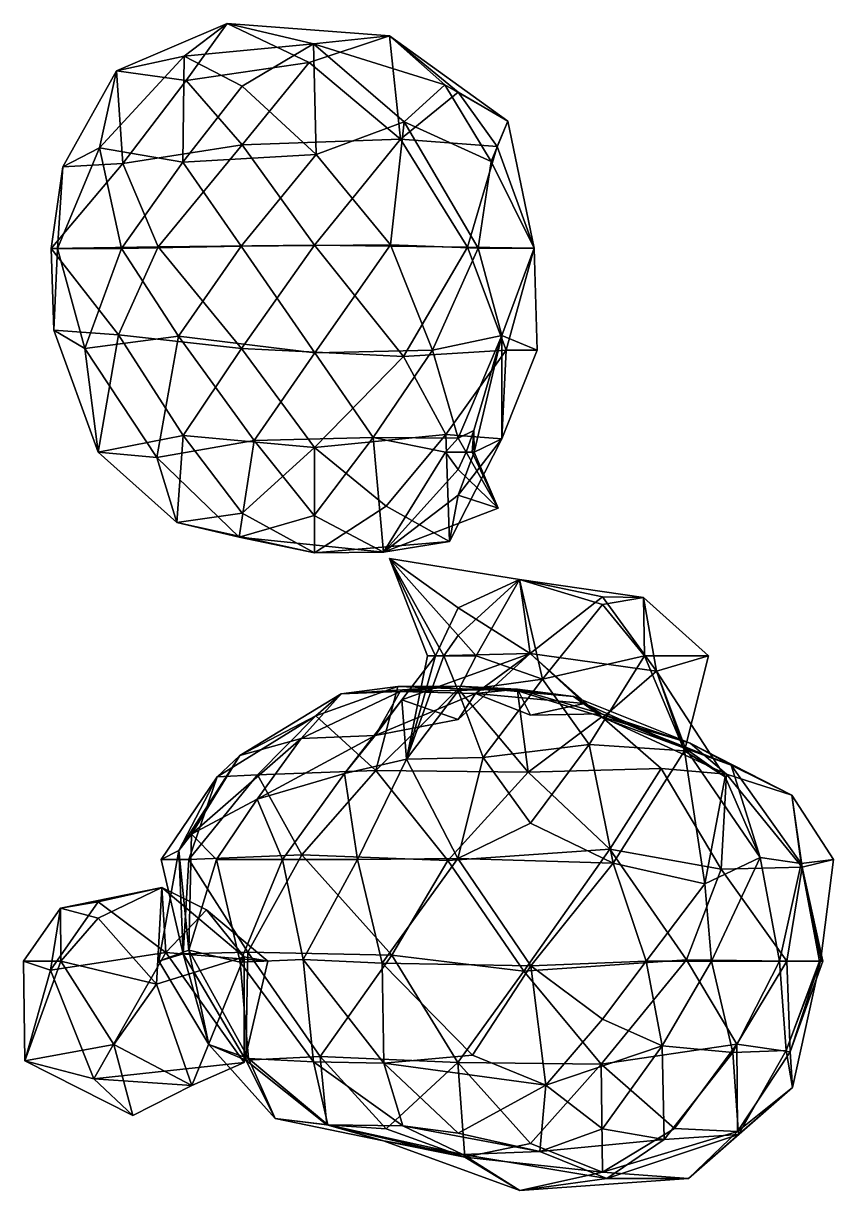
# Model space of a CAD drawing. Extents: x 290095 to 295679, y 4553756 to 4561441.
# Drawn here: x 294619.5 to 294761.2, y 4559686.4 to 4559890.6 of the extents above; entities that cross this region are included whole.
import ezdxf

# ---------------------------------------------------------------- set-up
doc = ezdxf.new("R2010")
doc.units = 0
doc.layers.add('Au_ppm_Pref_-_0_5', color=7, linetype='CONTINUOUS')

msp = doc.modelspace()

# ---------------------------------------------------------------- linework, layer by layer
at = {"layer": 'Au_ppm_Pref_-_0_5'}
for points in [[(294647.92, 4559880.67, 1751.33), (294635.76, 4559882.35, 1746.16), (294655.09, 4559890.65, 1746.57)], [(294655.09, 4559890.65, 1746.57), (294635.76, 4559882.35, 1746.16), (294647.61, 4559884.92, 1741.35)], [(294647.61, 4559884.92, 1741.35), (294670.19, 4559887.09, 1740.15), (294655.09, 4559890.65, 1746.57)], [(294669.43, 4559883.79, 1751.42), (294647.92, 4559880.67, 1751.33), (294655.09, 4559890.65, 1746.57)], [(294670.19, 4559887.09, 1740.15), (294683.5, 4559888.44, 1746.46), (294655.09, 4559890.65, 1746.57)], [(294669.43, 4559883.79, 1751.42), (294655.09, 4559890.65, 1746.57), (294683.5, 4559888.44, 1746.46)], [(294685.4, 4559870.37, 1753.14), (294669.43, 4559883.79, 1751.42), (294683.5, 4559888.44, 1746.46)], [(294693.2, 4559879.92, 1741.45), (294683.5, 4559888.44, 1746.46), (294670.19, 4559887.09, 1740.15)], [(294685.4, 4559870.37, 1753.14), (294683.5, 4559888.44, 1746.46), (294695.53, 4559878.62, 1749.34)], [(294704.2, 4559873.53, 1746.16), (294695.53, 4559878.62, 1749.34), (294683.5, 4559888.44, 1746.46)], [(294693.2, 4559879.92, 1741.45), (294704.2, 4559873.53, 1746.16), (294683.5, 4559888.44, 1746.46)], [(294647.61, 4559884.92, 1741.35), (294657.74, 4559879.66, 1736.7), (294670.19, 4559887.09, 1740.15)], [(294670.65, 4559867.72, 1736.17), (294670.19, 4559887.09, 1740.15), (294657.74, 4559879.66, 1736.7)], [(294670.65, 4559867.72, 1736.17), (294686.04, 4559873.44, 1737.31), (294670.19, 4559887.09, 1740.15)], [(294686.04, 4559873.44, 1737.31), (294693.2, 4559879.92, 1741.45), (294670.19, 4559887.09, 1740.15)], [(294647.35, 4559866.37, 1736.23), (294647.61, 4559884.92, 1741.35), (294632.79, 4559868.89, 1740.29)], [(294632.79, 4559868.89, 1740.29), (294647.61, 4559884.92, 1741.35), (294635.76, 4559882.35, 1746.16)], [(294647.35, 4559866.37, 1736.23), (294657.74, 4559879.66, 1736.7), (294647.61, 4559884.92, 1741.35)], [(294647.92, 4559880.67, 1751.33), (294669.43, 4559883.79, 1751.42), (294657.74, 4559869.38, 1754.15)], [(294669.43, 4559883.79, 1751.42), (294685.4, 4559870.37, 1753.14), (294657.74, 4559869.38, 1754.15)], [(294632.79, 4559868.89, 1740.29), (294635.76, 4559882.35, 1746.16), (294626.35, 4559865.57, 1746.16)], [(294626.35, 4559865.57, 1746.16), (294635.76, 4559882.35, 1746.16), (294636.88, 4559866.13, 1751.34)], [(294636.88, 4559866.13, 1751.34), (294635.76, 4559882.35, 1746.16), (294647.92, 4559880.67, 1751.33)], [(294657.74, 4559869.38, 1754.15), (294636.88, 4559866.13, 1751.34), (294647.92, 4559880.67, 1751.33)], [(294670.65, 4559867.72, 1736.17), (294657.74, 4559879.66, 1736.7), (294647.35, 4559866.37, 1736.23)], [(294701.3, 4559866.5, 1741.06), (294693.2, 4559879.92, 1741.45), (294686.04, 4559873.44, 1737.31)], [(294701.3, 4559866.5, 1741.06), (294704.2, 4559873.53, 1746.16), (294693.2, 4559879.92, 1741.45)], [(294702.32, 4559869.09, 1749.36), (294685.4, 4559870.37, 1753.14), (294695.53, 4559878.62, 1749.34)], [(294704.2, 4559873.53, 1746.16), (294702.32, 4559869.09, 1749.36), (294695.53, 4559878.62, 1749.34)], [(294683.67, 4559851.91, 1736.42), (294686.04, 4559873.44, 1737.31), (294670.65, 4559867.72, 1736.17)], [(294683.67, 4559851.91, 1736.42), (294699.01, 4559851.29, 1738.39), (294686.04, 4559873.44, 1737.31)], [(294686.04, 4559873.44, 1737.31), (294699.01, 4559851.29, 1738.39), (294701.3, 4559866.5, 1741.06)], [(294701.3, 4559866.5, 1741.06), (294708.79, 4559851.33, 1746.13), (294704.2, 4559873.53, 1746.16)], [(294704.2, 4559873.53, 1746.16), (294708.79, 4559851.33, 1746.13), (294702.32, 4559869.09, 1749.36)], [(294657.74, 4559869.38, 1754.15), (294643.02, 4559851.55, 1753.68), (294636.88, 4559866.13, 1751.34)], [(294670.39, 4559851.84, 1754.42), (294643.02, 4559851.55, 1753.68), (294657.74, 4559869.38, 1754.15)], [(294670.39, 4559851.84, 1754.42), (294657.74, 4559869.38, 1754.15), (294685.4, 4559870.37, 1753.14)], [(294670.39, 4559851.84, 1754.42), (294685.4, 4559870.37, 1753.14), (294697.16, 4559851.46, 1752.63)], [(294697.16, 4559851.46, 1752.63), (294685.4, 4559870.37, 1753.14), (294702.32, 4559869.09, 1749.36)], [(294632.79, 4559868.89, 1740.29), (294625.42, 4559851.27, 1741.27), (294636.62, 4559851.27, 1736.21)], [(294625.42, 4559851.27, 1741.27), (294632.79, 4559868.89, 1740.29), (294626.35, 4559865.57, 1746.16)], [(294632.79, 4559868.89, 1740.29), (294636.62, 4559851.27, 1736.21), (294647.35, 4559866.37, 1736.23)], [(294670.65, 4559867.72, 1736.17), (294647.35, 4559866.37, 1736.23), (294657.59, 4559851.65, 1735.73)], [(294670.65, 4559867.72, 1736.17), (294657.59, 4559851.65, 1735.73), (294683.67, 4559851.91, 1736.42)], [(294697.16, 4559851.46, 1752.63), (294702.32, 4559869.09, 1749.36), (294708.79, 4559851.33, 1746.13)], [(294636.88, 4559866.13, 1751.34), (294643.02, 4559851.55, 1753.68), (294624.31, 4559851.27, 1747.64)], [(294626.35, 4559865.57, 1746.16), (294636.88, 4559866.13, 1751.34), (294624.31, 4559851.27, 1747.64)], [(294625.42, 4559851.27, 1741.27), (294626.35, 4559865.57, 1746.16), (294624.31, 4559851.27, 1747.64)], [(294657.59, 4559851.65, 1735.73), (294647.35, 4559866.37, 1736.23), (294636.62, 4559851.27, 1736.21)], [(294701.3, 4559866.5, 1741.06), (294699.01, 4559851.29, 1738.39), (294708.79, 4559851.33, 1746.13)], [(294636.09, 4559836.15, 1751.54), (294624.31, 4559851.27, 1747.64), (294643.02, 4559851.55, 1753.68)], [(294636.09, 4559836.15, 1751.54), (294624.83, 4559836.94, 1746.16), (294624.31, 4559851.27, 1747.64)], [(294625.42, 4559851.27, 1741.27), (294624.31, 4559851.27, 1747.64), (294624.83, 4559836.94, 1746.16)], [(294624.83, 4559836.94, 1746.16), (294630.21, 4559833.76, 1739.5), (294625.42, 4559851.27, 1741.27)], [(294636.62, 4559851.27, 1736.21), (294625.42, 4559851.27, 1741.27), (294630.21, 4559833.76, 1739.5)], [(294646.58, 4559835.9, 1735.78), (294636.62, 4559851.27, 1736.21), (294630.21, 4559833.76, 1739.5)], [(294636.09, 4559836.15, 1751.54), (294643.02, 4559851.55, 1753.68), (294657.62, 4559833.76, 1753.81)], [(294657.59, 4559851.65, 1735.73), (294636.62, 4559851.27, 1736.21), (294646.58, 4559835.9, 1735.78)], [(294670.39, 4559851.84, 1754.42), (294657.62, 4559833.76, 1753.81), (294643.02, 4559851.55, 1753.68)], [(294670.42, 4559832.99, 1735.82), (294657.59, 4559851.65, 1735.73), (294646.58, 4559835.9, 1735.78)], [(294670.42, 4559832.99, 1735.82), (294683.67, 4559851.91, 1736.42), (294657.59, 4559851.65, 1735.73)], [(294670.39, 4559851.84, 1754.42), (294685.92, 4559832.37, 1753.18), (294657.62, 4559833.76, 1753.81)], [(294670.39, 4559851.84, 1754.42), (294697.16, 4559851.46, 1752.63), (294685.92, 4559832.37, 1753.18)], [(294670.42, 4559832.99, 1735.82), (294691.04, 4559833.46, 1736.4), (294683.67, 4559851.91, 1736.42)], [(294683.67, 4559851.91, 1736.42), (294691.04, 4559833.46, 1736.4), (294699.01, 4559851.29, 1738.39)], [(294703.92, 4559833.46, 1750.12), (294685.92, 4559832.37, 1753.18), (294697.16, 4559851.46, 1752.63)], [(294699.01, 4559851.29, 1738.39), (294691.04, 4559833.46, 1736.4), (294703.14, 4559836.02, 1740.76)], [(294703.92, 4559833.46, 1750.12), (294697.16, 4559851.46, 1752.63), (294708.79, 4559851.33, 1746.13)], [(294703.14, 4559836.02, 1740.76), (294708.79, 4559851.33, 1746.13), (294699.01, 4559851.29, 1738.39)], [(294703.14, 4559836.02, 1740.76), (294709.33, 4559833.46, 1746.16), (294708.79, 4559851.33, 1746.13)], [(294709.33, 4559833.46, 1746.16), (294703.92, 4559833.46, 1750.12), (294708.79, 4559851.33, 1746.13)], [(294636.09, 4559836.15, 1751.54), (294632.53, 4559815.63, 1746.17), (294624.83, 4559836.94, 1746.16)], [(294630.21, 4559833.76, 1739.5), (294624.83, 4559836.94, 1746.16), (294632.53, 4559815.63, 1746.17)], [(294646.58, 4559835.9, 1735.78), (294630.21, 4559833.76, 1739.5), (294642.79, 4559814.66, 1738.47)], [(294636.09, 4559836.15, 1751.54), (294647.39, 4559818.56, 1751.5), (294632.53, 4559815.63, 1746.17)], [(294636.09, 4559836.15, 1751.54), (294657.62, 4559833.76, 1753.81), (294647.39, 4559818.56, 1751.5)], [(294659.83, 4559817.69, 1735.95), (294646.58, 4559835.9, 1735.78), (294642.79, 4559814.66, 1738.47)], [(294670.42, 4559832.99, 1735.82), (294646.58, 4559835.9, 1735.78), (294659.83, 4559817.69, 1735.95)], [(294703.14, 4559836.02, 1740.76), (294691.04, 4559833.46, 1736.4), (294695.53, 4559818.06, 1739.41)], [(294703.14, 4559836.02, 1740.76), (294695.53, 4559818.06, 1739.41), (294698.22, 4559819.44, 1740.22)], [(294698.32, 4559815.64, 1741.54), (294703.14, 4559836.02, 1740.76), (294698.22, 4559819.44, 1740.22)], [(294698.32, 4559815.64, 1741.54), (294703.15, 4559817.97, 1746.16), (294703.14, 4559836.02, 1740.76)], [(294703.14, 4559836.02, 1740.76), (294703.15, 4559817.97, 1746.16), (294709.33, 4559833.46, 1746.16)], [(294642.79, 4559814.66, 1738.47), (294630.21, 4559833.76, 1739.5), (294632.53, 4559815.63, 1746.17)], [(294670.38, 4559816.42, 1751.98), (294647.39, 4559818.56, 1751.5), (294657.62, 4559833.76, 1753.81)], [(294657.62, 4559833.76, 1753.81), (294685.92, 4559832.37, 1753.18), (294670.38, 4559816.42, 1751.98)], [(294670.42, 4559832.99, 1735.82), (294659.83, 4559817.69, 1735.95), (294680.64, 4559818.18, 1736.21)], [(294670.42, 4559832.99, 1735.82), (294680.64, 4559818.18, 1736.21), (294691.04, 4559833.46, 1736.4)], [(294680.64, 4559818.18, 1736.21), (294695.53, 4559818.06, 1739.41), (294691.04, 4559833.46, 1736.4)], [(294703.92, 4559833.46, 1750.12), (294693.34, 4559818.72, 1750.04), (294685.92, 4559832.37, 1753.18)], [(294703.15, 4559817.97, 1746.16), (294693.34, 4559818.72, 1750.04), (294703.92, 4559833.46, 1750.12)], [(294709.33, 4559833.46, 1746.16), (294703.15, 4559817.97, 1746.16), (294703.92, 4559833.46, 1750.12)], [(294685.92, 4559832.37, 1753.18), (294693.34, 4559818.72, 1750.04), (294670.38, 4559816.42, 1751.98)], [(294647.39, 4559818.56, 1751.5), (294646.29, 4559803.32, 1744.87), (294632.53, 4559815.63, 1746.17)], [(294646.29, 4559803.32, 1744.87), (294647.39, 4559818.56, 1751.5), (294657.74, 4559804.94, 1749.73)], [(294657.74, 4559804.94, 1749.73), (294647.39, 4559818.56, 1751.5), (294670.38, 4559816.42, 1751.98)], [(294682.93, 4559806.19, 1749.31), (294670.38, 4559816.42, 1751.98), (294693.34, 4559818.72, 1750.04)], [(294693.99, 4559800.01, 1746.16), (294682.93, 4559806.19, 1749.31), (294693.34, 4559818.72, 1750.04)], [(294703.15, 4559817.97, 1746.16), (294693.99, 4559800.01, 1746.16), (294693.34, 4559818.72, 1750.04)], [(294698.22, 4559819.44, 1740.22), (294695.53, 4559818.06, 1739.41), (294696.89, 4559815.64, 1739.58)], [(294697.93, 4559815.64, 1740.22), (294698.22, 4559819.44, 1740.22), (294696.89, 4559815.64, 1739.58)], [(294698.22, 4559819.44, 1740.22), (294697.93, 4559815.64, 1740.22), (294698.32, 4559815.64, 1741.54)], [(294657.24, 4559800.77, 1740.41), (294659.83, 4559817.69, 1735.95), (294642.79, 4559814.66, 1738.47)], [(294657.24, 4559800.77, 1740.41), (294670.34, 4559804.55, 1736.53), (294659.83, 4559817.69, 1735.95)], [(294670.38, 4559816.42, 1751.98), (294670.38, 4559798.03, 1746.27), (294657.74, 4559804.94, 1749.73)], [(294680.64, 4559818.18, 1736.21), (294659.83, 4559817.69, 1735.95), (294670.34, 4559804.55, 1736.53)], [(294682.46, 4559798.11, 1740.52), (294680.64, 4559818.18, 1736.21), (294670.34, 4559804.55, 1736.53)], [(294682.93, 4559806.19, 1749.31), (294670.38, 4559798.03, 1746.27), (294670.38, 4559816.42, 1751.98)], [(294693.28, 4559815.64, 1739.16), (294680.64, 4559818.18, 1736.21), (294682.46, 4559798.11, 1740.52)], [(294680.64, 4559818.18, 1736.21), (294693.28, 4559815.64, 1739.16), (294695.53, 4559818.06, 1739.41)], [(294693.28, 4559815.64, 1739.16), (294696.89, 4559815.64, 1739.58), (294695.53, 4559818.06, 1739.41)], [(294695.53, 4559808.12, 1742.73), (294693.99, 4559800.01, 1746.16), (294703.15, 4559817.97, 1746.16)], [(294695.53, 4559808.12, 1742.73), (294703.15, 4559817.97, 1746.16), (294698.32, 4559815.64, 1741.54)], [(294646.29, 4559803.32, 1744.87), (294642.79, 4559814.66, 1738.47), (294632.53, 4559815.63, 1746.17)], [(294657.24, 4559800.77, 1740.41), (294642.79, 4559814.66, 1738.47), (294646.29, 4559803.32, 1744.87)], [(294693.28, 4559815.64, 1739.16), (294682.46, 4559798.11, 1740.52), (294695.53, 4559812.59, 1739.21)], [(294693.28, 4559815.64, 1739.16), (294695.53, 4559812.59, 1739.21), (294696.89, 4559815.64, 1739.58)], [(294702.49, 4559805.8, 1740.22), (294695.53, 4559808.12, 1742.73), (294698.32, 4559815.64, 1741.54)], [(294702.49, 4559805.8, 1740.22), (294696.89, 4559815.64, 1739.58), (294695.53, 4559812.59, 1739.21)], [(294702.49, 4559805.8, 1740.22), (294697.93, 4559815.64, 1740.22), (294696.89, 4559815.64, 1739.58)], [(294697.93, 4559815.64, 1740.22), (294702.49, 4559805.8, 1740.22), (294698.32, 4559815.64, 1741.54)], [(294682.46, 4559798.11, 1740.52), (294702.49, 4559805.8, 1740.22), (294695.53, 4559812.59, 1739.21)], [(294682.46, 4559798.11, 1740.52), (294695.53, 4559808.12, 1742.73), (294702.49, 4559805.8, 1740.22)], [(294682.46, 4559798.11, 1740.52), (294693.99, 4559800.01, 1746.16), (294695.53, 4559808.12, 1742.73)], [(294693.99, 4559800.01, 1746.16), (294670.38, 4559798.03, 1746.27), (294682.93, 4559806.19, 1749.31)], [(294657.74, 4559804.94, 1749.73), (294670.38, 4559798.03, 1746.27), (294646.29, 4559803.32, 1744.87)], [(294657.24, 4559800.77, 1740.41), (294682.46, 4559798.11, 1740.52), (294670.34, 4559804.55, 1736.53)], [(294657.24, 4559800.77, 1740.41), (294646.29, 4559803.32, 1744.87), (294670.38, 4559798.03, 1746.27)], [(294682.46, 4559798.11, 1740.52), (294657.24, 4559800.77, 1740.41), (294670.38, 4559798.03, 1746.27)], [(294682.46, 4559798.11, 1740.52), (294670.38, 4559798.03, 1746.27), (294693.99, 4559800.01, 1746.16)], [(294691.54, 4559780, 1742.11), (294683.49, 4559797.03, 1740.22), (294695.53, 4559788.37, 1743.01)], [(294691.54, 4559780, 1742.11), (294690.14, 4559780, 1740.22), (294683.49, 4559797.03, 1740.22)], [(294683.49, 4559797.03, 1740.22), (294706.24, 4559793.36, 1740.22), (294695.53, 4559788.37, 1743.01)], [(294683.49, 4559797.03, 1740.22), (294690.14, 4559780, 1740.22), (294693.02, 4559780, 1739.04)], [(294683.49, 4559797.03, 1740.22), (294693.02, 4559780, 1739.04), (294695.53, 4559783.57, 1739.03)], [(294683.49, 4559797.03, 1740.22), (294695.53, 4559783.57, 1739.03), (294706.24, 4559793.36, 1740.22)], [(294698.64, 4559780, 1738.76), (294706.24, 4559793.36, 1740.22), (294695.53, 4559783.57, 1739.03)], [(294706.24, 4559793.36, 1740.22), (294708.11, 4559780.41, 1746.12), (294695.53, 4559788.37, 1743.01)], [(294698.64, 4559780, 1738.76), (294710.27, 4559775.91, 1736.65), (294706.24, 4559793.36, 1740.22)], [(294710.27, 4559775.91, 1736.65), (294720.73, 4559788.94, 1737.24), (294706.24, 4559793.36, 1740.22)], [(294706.24, 4559793.36, 1740.22), (294720.73, 4559790.3, 1743.66), (294708.11, 4559780.41, 1746.12)], [(294706.24, 4559793.36, 1740.22), (294727.94, 4559790.2, 1740.22), (294720.73, 4559790.3, 1743.66)], [(294727.94, 4559790.2, 1740.22), (294706.24, 4559793.36, 1740.22), (294720.73, 4559788.94, 1737.24)], [(294730.2, 4559777.3, 1745.59), (294708.11, 4559780.41, 1746.12), (294720.73, 4559790.3, 1743.66)], [(294730.2, 4559777.3, 1745.59), (294720.73, 4559790.3, 1743.66), (294727.94, 4559790.2, 1740.22)], [(294727.94, 4559790.2, 1740.22), (294720.73, 4559788.94, 1737.24), (294728.11, 4559780, 1736.75)], [(294730.2, 4559777.3, 1745.59), (294727.94, 4559790.2, 1740.22), (294739.26, 4559780, 1740.22)], [(294739.26, 4559780, 1740.22), (294727.94, 4559790.2, 1740.22), (294728.11, 4559780, 1736.75)], [(294691.54, 4559780, 1742.11), (294695.53, 4559788.37, 1743.01), (294708.11, 4559780.41, 1746.12)], [(294710.27, 4559775.91, 1736.65), (294728.11, 4559780, 1736.75), (294720.73, 4559788.94, 1737.24)], [(294698.64, 4559780, 1738.76), (294695.53, 4559783.57, 1739.03), (294693.02, 4559780, 1739.04)], [(294685.65, 4559772.29, 1747.45), (294708.11, 4559780.41, 1746.12), (294695.53, 4559768.86, 1748.39)], [(294685.65, 4559772.29, 1747.45), (294691.54, 4559780, 1742.11), (294708.11, 4559780.41, 1746.12)], [(294691.54, 4559780, 1742.11), (294685.65, 4559772.29, 1747.45), (294686.5, 4559761.89, 1740.71)], [(294691.54, 4559780, 1742.11), (294686.5, 4559761.89, 1740.71), (294690.14, 4559780, 1740.22)], [(294690.14, 4559780, 1740.22), (294686.5, 4559761.89, 1740.71), (294693.02, 4559780, 1739.04)], [(294686.5, 4559761.89, 1740.71), (294695.53, 4559773.86, 1738.17), (294693.02, 4559780, 1739.04)], [(294698.64, 4559780, 1738.76), (294693.02, 4559780, 1739.04), (294695.53, 4559773.86, 1738.17)], [(294695.53, 4559768.86, 1748.39), (294708.11, 4559780.41, 1746.12), (294698.53, 4559773.41, 1752.88)], [(294710.27, 4559775.91, 1736.65), (294698.64, 4559780, 1738.76), (294695.53, 4559773.86, 1738.17)], [(294698.53, 4559773.41, 1752.88), (294708.11, 4559780.41, 1746.12), (294717.59, 4559771.65, 1753.4)], [(294730.2, 4559777.3, 1745.59), (294720.73, 4559769.11, 1748.47), (294708.11, 4559780.41, 1746.12)], [(294720.73, 4559769.11, 1748.47), (294717.59, 4559771.65, 1753.4), (294708.11, 4559780.41, 1746.12)], [(294710.27, 4559775.91, 1736.65), (294718.42, 4559764.49, 1736.15), (294728.11, 4559780, 1736.75)], [(294728.11, 4559780, 1736.75), (294718.42, 4559764.49, 1736.15), (294735.09, 4559763.38, 1739.74)], [(294739.26, 4559780, 1740.22), (294728.11, 4559780, 1736.75), (294735.09, 4559763.38, 1739.74)], [(294730.2, 4559777.3, 1745.59), (294739.26, 4559780, 1740.22), (294735.09, 4559763.38, 1739.74)], [(294710.27, 4559775.91, 1736.65), (294695.53, 4559773.86, 1738.17), (294699.89, 4559762.18, 1736.34)], [(294710.27, 4559775.91, 1736.65), (294699.89, 4559762.18, 1736.34), (294718.42, 4559764.49, 1736.15)], [(294730.2, 4559777.3, 1745.59), (294735.24, 4559763.78, 1751.81), (294720.73, 4559769.11, 1748.47)], [(294730.2, 4559777.3, 1745.59), (294742.2, 4559758.8, 1746.21), (294735.24, 4559763.78, 1751.81)], [(294730.2, 4559777.3, 1745.59), (294735.09, 4559763.38, 1739.74), (294742.2, 4559758.8, 1746.21)], [(294668.05, 4559765.52, 1757.57), (294675.06, 4559773.31, 1763.98), (294657.34, 4559762.57, 1764)], [(294670.61, 4559769.47, 1769.98), (294657.34, 4559762.57, 1764), (294675.06, 4559773.31, 1763.98)], [(294681, 4559766.03, 1752.48), (294685.35, 4559773.75, 1758.99), (294668.05, 4559765.52, 1757.57)], [(294685.35, 4559773.75, 1758.99), (294675.06, 4559773.31, 1763.98), (294668.05, 4559765.52, 1757.57)], [(294681.11, 4559759.9, 1775.38), (294670.61, 4559769.47, 1769.98), (294684.94, 4559774.61, 1769.07)], [(294684.94, 4559774.61, 1769.07), (294670.61, 4559769.47, 1769.98), (294675.06, 4559773.31, 1763.98)], [(294685.35, 4559773.75, 1758.99), (294695.55, 4559774.67, 1763.94), (294675.06, 4559773.31, 1763.98)], [(294684.94, 4559774.61, 1769.07), (294675.06, 4559773.31, 1763.98), (294695.55, 4559774.67, 1763.94)], [(294698.53, 4559773.41, 1752.88), (294685.35, 4559773.75, 1758.99), (294681, 4559766.03, 1752.48)], [(294695.53, 4559768.86, 1748.39), (294698.53, 4559773.41, 1752.88), (294681, 4559766.03, 1752.48)], [(294681.11, 4559759.9, 1775.38), (294684.94, 4559774.61, 1769.07), (294695.53, 4559774.23, 1773.93)], [(294681.11, 4559759.9, 1775.38), (294695.53, 4559774.23, 1773.93), (294707.72, 4559759.63, 1775.62)], [(294705.89, 4559773.89, 1768.94), (294684.94, 4559774.61, 1769.07), (294695.55, 4559774.67, 1763.94)], [(294684.94, 4559774.61, 1769.07), (294705.89, 4559773.89, 1768.94), (294695.53, 4559774.23, 1773.93)], [(294705.9, 4559774.18, 1758.93), (294695.55, 4559774.67, 1763.94), (294685.35, 4559773.75, 1758.99)], [(294698.53, 4559773.41, 1752.88), (294705.9, 4559774.18, 1758.93), (294685.35, 4559773.75, 1758.99)], [(294686.5, 4559761.89, 1740.71), (294699.89, 4559762.18, 1736.34), (294695.53, 4559773.86, 1738.17)], [(294705.89, 4559773.89, 1768.94), (294707.72, 4559759.63, 1775.62), (294695.53, 4559774.23, 1773.93)], [(294705.9, 4559774.18, 1758.93), (294715.7, 4559772.89, 1763.98), (294695.55, 4559774.67, 1763.94)], [(294695.55, 4559774.67, 1763.94), (294715.7, 4559772.89, 1763.98), (294705.89, 4559773.89, 1768.94)], [(294698.53, 4559773.41, 1752.88), (294708.13, 4559769.63, 1754.58), (294705.9, 4559774.18, 1758.93)], [(294717.59, 4559771.65, 1753.4), (294708.13, 4559769.63, 1754.58), (294698.53, 4559773.41, 1752.88)], [(294707.72, 4559759.63, 1775.62), (294705.89, 4559773.89, 1768.94), (294720.64, 4559769.3, 1770.1)], [(294705.89, 4559773.89, 1768.94), (294715.7, 4559772.89, 1763.98), (294720.64, 4559769.3, 1770.1)], [(294708.13, 4559769.63, 1754.58), (294720.6, 4559769.85, 1758.77), (294705.9, 4559774.18, 1758.93)], [(294705.9, 4559774.18, 1758.93), (294720.6, 4559769.85, 1758.77), (294715.7, 4559772.89, 1763.98)], [(294685.65, 4559772.29, 1747.45), (294681, 4559766.03, 1752.48), (294675.65, 4559759.42, 1747.18)], [(294685.65, 4559772.29, 1747.45), (294675.65, 4559759.42, 1747.18), (294686.5, 4559761.89, 1740.71)], [(294685.65, 4559772.29, 1747.45), (294695.53, 4559768.86, 1748.39), (294681, 4559766.03, 1752.48)], [(294717.59, 4559771.65, 1753.4), (294720.6, 4559769.85, 1758.77), (294708.13, 4559769.63, 1754.58)], [(294720.6, 4559769.85, 1758.77), (294736.07, 4559764.71, 1764.42), (294715.7, 4559772.89, 1763.98)], [(294715.7, 4559772.89, 1763.98), (294736.07, 4559764.71, 1764.42), (294720.64, 4559769.3, 1770.1)], [(294720.73, 4559769.11, 1748.47), (294735.24, 4559763.78, 1751.81), (294717.59, 4559771.65, 1753.4)], [(294717.59, 4559771.65, 1753.4), (294735.24, 4559763.78, 1751.81), (294720.6, 4559769.85, 1758.77)], [(294660.43, 4559759.14, 1773.57), (294653.36, 4559758.84, 1769.92), (294670.61, 4559769.47, 1769.98)], [(294670.61, 4559769.47, 1769.98), (294653.36, 4559758.84, 1769.92), (294657.34, 4559762.57, 1764)], [(294681.11, 4559759.9, 1775.38), (294660.43, 4559759.14, 1773.57), (294670.61, 4559769.47, 1769.98)], [(294707.72, 4559759.63, 1775.62), (294720.64, 4559769.3, 1770.1), (294731.02, 4559760.28, 1774.14)], [(294720.6, 4559769.85, 1758.77), (294735.24, 4559763.78, 1751.81), (294743.22, 4559760.86, 1758.88)], [(294743.22, 4559760.86, 1758.88), (294736.07, 4559764.71, 1764.42), (294720.6, 4559769.85, 1758.77)], [(294720.64, 4559769.3, 1770.1), (294742.42, 4559759.3, 1769.32), (294731.02, 4559760.28, 1774.14)], [(294742.42, 4559759.3, 1769.32), (294720.64, 4559769.3, 1770.1), (294736.07, 4559764.71, 1764.42)], [(294660.33, 4559754.9, 1753.31), (294668.05, 4559765.52, 1757.57), (294648.88, 4559748.8, 1758.04)], [(294668.05, 4559765.52, 1757.57), (294657.34, 4559762.57, 1764), (294648.88, 4559748.8, 1758.04)], [(294675.65, 4559759.42, 1747.18), (294681, 4559766.03, 1752.48), (294660.33, 4559754.9, 1753.31)], [(294681, 4559766.03, 1752.48), (294668.05, 4559765.52, 1757.57), (294660.33, 4559754.9, 1753.31)], [(294718.42, 4559764.49, 1736.15), (294699.89, 4559762.18, 1736.34), (294708.13, 4559750.71, 1736.4)], [(294718.42, 4559764.49, 1736.15), (294708.13, 4559750.71, 1736.4), (294722.64, 4559743.71, 1738.86)], [(294718.42, 4559764.49, 1736.15), (294722.64, 4559743.71, 1738.86), (294735.09, 4559763.38, 1739.74)], [(294722.64, 4559743.71, 1738.86), (294738.62, 4559740.12, 1744.82), (294735.09, 4559763.38, 1739.74)], [(294742.2, 4559758.8, 1746.21), (294735.09, 4559763.38, 1739.74), (294738.62, 4559740.12, 1744.82)], [(294742.2, 4559758.8, 1746.21), (294748.33, 4559744.72, 1751.94), (294735.24, 4559763.78, 1751.81)], [(294735.24, 4559763.78, 1751.81), (294748.33, 4559744.72, 1751.94), (294743.22, 4559760.86, 1758.88)], [(294743.22, 4559760.86, 1758.88), (294753.86, 4559755.58, 1763.98), (294736.07, 4559764.71, 1764.42)], [(294753.86, 4559755.58, 1763.98), (294742.42, 4559759.3, 1769.32), (294736.07, 4559764.71, 1764.42)], [(294657.34, 4559762.57, 1764), (294653.36, 4559758.84, 1769.92), (294646.66, 4559745.93, 1763.97)], [(294648.88, 4559748.8, 1758.04), (294657.34, 4559762.57, 1764), (294646.66, 4559745.93, 1763.97)], [(294686.5, 4559761.89, 1740.71), (294675.65, 4559759.42, 1747.18), (294677.9, 4559744.37, 1741.01)], [(294686.5, 4559761.89, 1740.71), (294677.9, 4559744.37, 1741.01), (294695.44, 4559744.52, 1737.63)], [(294695.44, 4559744.52, 1737.63), (294699.89, 4559762.18, 1736.34), (294686.5, 4559761.89, 1740.71)], [(294708.13, 4559750.71, 1736.4), (294699.89, 4559762.18, 1736.34), (294695.44, 4559744.52, 1737.63)], [(294660.43, 4559759.14, 1773.57), (294668.15, 4559745.15, 1776.56), (294648.41, 4559744.37, 1774.32)], [(294660.43, 4559759.14, 1773.57), (294648.41, 4559744.37, 1774.32), (294653.36, 4559758.84, 1769.92)], [(294675.65, 4559759.42, 1747.18), (294660.33, 4559754.9, 1753.31), (294664.76, 4559744.37, 1747)], [(294681.11, 4559759.9, 1775.38), (294668.15, 4559745.15, 1776.56), (294660.43, 4559759.14, 1773.57)], [(294675.65, 4559759.42, 1747.18), (294664.76, 4559744.37, 1747), (294677.9, 4559744.37, 1741.01)], [(294681.11, 4559759.9, 1775.38), (294693.71, 4559744.17, 1776.21), (294668.15, 4559745.15, 1776.56)], [(294707.72, 4559759.63, 1775.62), (294693.71, 4559744.17, 1776.21), (294681.11, 4559759.9, 1775.38)], [(294722.05, 4559746.18, 1777.09), (294693.71, 4559744.17, 1776.21), (294707.72, 4559759.63, 1775.62)], [(294731.02, 4559760.28, 1774.14), (294722.05, 4559746.18, 1777.09), (294707.72, 4559759.63, 1775.62)], [(294741.5, 4559742.68, 1774.99), (294722.05, 4559746.18, 1777.09), (294731.02, 4559760.28, 1774.14)], [(294741.5, 4559742.68, 1774.99), (294731.02, 4559760.28, 1774.14), (294742.42, 4559759.3, 1769.32)], [(294755.66, 4559743.01, 1769.5), (294741.5, 4559742.68, 1774.99), (294742.42, 4559759.3, 1769.32)], [(294753.86, 4559755.58, 1763.98), (294755.66, 4559743.01, 1769.5), (294742.42, 4559759.3, 1769.32)], [(294743.22, 4559760.86, 1758.88), (294748.33, 4559744.72, 1751.94), (294755.5, 4559743.65, 1757.54)], [(294743.22, 4559760.86, 1758.88), (294755.5, 4559743.65, 1757.54), (294753.86, 4559755.58, 1763.98)], [(294648.41, 4559744.37, 1774.32), (294643.56, 4559744.37, 1769.92), (294653.36, 4559758.84, 1769.92)], [(294653.36, 4559758.84, 1769.92), (294643.56, 4559744.37, 1769.92), (294646.66, 4559745.93, 1763.97)], [(294742.2, 4559758.8, 1746.21), (294738.62, 4559740.12, 1744.82), (294748.33, 4559744.72, 1751.94)], [(294660.33, 4559754.9, 1753.31), (294648.88, 4559748.8, 1758.04), (294653.24, 4559744.37, 1753.36)], [(294660.33, 4559754.9, 1753.31), (294653.24, 4559744.37, 1753.36), (294664.76, 4559744.37, 1747)], [(294755.5, 4559743.65, 1757.54), (294761.16, 4559744.37, 1763.98), (294753.86, 4559755.58, 1763.98)], [(294753.86, 4559755.58, 1763.98), (294761.16, 4559744.37, 1763.98), (294755.66, 4559743.01, 1769.5)], [(294646.66, 4559745.93, 1763.97), (294648.42, 4559728.46, 1758.43), (294648.88, 4559748.8, 1758.04)], [(294648.88, 4559748.8, 1758.04), (294648.42, 4559728.46, 1758.43), (294653.24, 4559744.37, 1753.36)], [(294708.13, 4559750.71, 1736.4), (294695.44, 4559744.52, 1737.63), (294722.64, 4559743.71, 1738.86)], [(294647.43, 4559727.82, 1769.61), (294643.18, 4559726.55, 1763.98), (294646.66, 4559745.93, 1763.97)], [(294646.66, 4559745.93, 1763.97), (294643.18, 4559726.55, 1763.98), (294648.42, 4559728.46, 1758.43)], [(294643.56, 4559744.37, 1769.92), (294647.43, 4559727.82, 1769.61), (294646.66, 4559745.93, 1763.97)], [(294648.41, 4559744.37, 1774.32), (294668.15, 4559745.15, 1776.56), (294658.72, 4559728.12, 1775.73)], [(294683.93, 4559727.62, 1775.73), (294658.72, 4559728.12, 1775.73), (294668.15, 4559745.15, 1776.56)], [(294668.15, 4559745.15, 1776.56), (294693.71, 4559744.17, 1776.21), (294683.93, 4559727.62, 1775.73)], [(294693.71, 4559744.17, 1776.21), (294722.05, 4559746.18, 1777.09), (294706.98, 4559724.84, 1776.4)], [(294706.98, 4559724.84, 1776.4), (294722.05, 4559746.18, 1777.09), (294735.45, 4559726.81, 1776.39)], [(294722.05, 4559746.18, 1777.09), (294741.5, 4559742.68, 1774.99), (294735.45, 4559726.81, 1776.39)], [(294738.62, 4559740.12, 1744.82), (294739.78, 4559726.55, 1746.88), (294748.33, 4559744.72, 1751.94)], [(294739.78, 4559726.55, 1746.88), (294751.7, 4559726.55, 1753.24), (294748.33, 4559744.72, 1751.94)], [(294755.5, 4559743.65, 1757.54), (294748.33, 4559744.72, 1751.94), (294751.7, 4559726.55, 1753.24)], [(294648.41, 4559744.37, 1774.32), (294647.43, 4559727.82, 1769.61), (294643.56, 4559744.37, 1769.92)], [(294658.72, 4559728.12, 1775.73), (294647.43, 4559727.82, 1769.61), (294648.41, 4559744.37, 1774.32)], [(294648.42, 4559728.46, 1758.43), (294657.38, 4559726.37, 1752.12), (294653.24, 4559744.37, 1753.36)], [(294653.24, 4559744.37, 1753.36), (294657.38, 4559726.37, 1752.12), (294664.76, 4559744.37, 1747)], [(294657.38, 4559726.37, 1752.12), (294668.39, 4559726.86, 1745.15), (294664.76, 4559744.37, 1747)], [(294664.76, 4559744.37, 1747), (294668.39, 4559726.86, 1745.15), (294677.9, 4559744.37, 1741.01)], [(294668.39, 4559726.86, 1745.15), (294682.24, 4559726.24, 1739.85), (294677.9, 4559744.37, 1741.01)], [(294695.44, 4559744.52, 1737.63), (294677.9, 4559744.37, 1741.01), (294682.24, 4559726.24, 1739.85)], [(294695.44, 4559744.52, 1737.63), (294682.24, 4559726.24, 1739.85), (294708.21, 4559725.72, 1739.8)], [(294706.98, 4559724.84, 1776.4), (294683.93, 4559727.62, 1775.73), (294693.71, 4559744.17, 1776.21)], [(294695.44, 4559744.52, 1737.63), (294708.21, 4559725.72, 1739.8), (294722.64, 4559743.71, 1738.86)], [(294722.64, 4559743.71, 1738.86), (294708.21, 4559725.72, 1739.8), (294728.37, 4559726.55, 1742.56)], [(294722.64, 4559743.71, 1738.86), (294728.37, 4559726.55, 1742.56), (294738.62, 4559740.12, 1744.82)], [(294753, 4559726.55, 1773.25), (294735.45, 4559726.81, 1776.39), (294741.5, 4559742.68, 1774.99)], [(294755.66, 4559743.01, 1769.5), (294753, 4559726.55, 1773.25), (294741.5, 4559742.68, 1774.99)], [(294751.7, 4559726.55, 1753.24), (294758.69, 4559726.55, 1758.04), (294755.5, 4559743.65, 1757.54)], [(294755.66, 4559743.01, 1769.5), (294759.26, 4559726.55, 1769.92), (294753, 4559726.55, 1773.25)], [(294755.5, 4559743.65, 1757.54), (294758.95, 4559726.98, 1763.95), (294761.16, 4559744.37, 1763.98)], [(294755.5, 4559743.65, 1757.54), (294758.69, 4559726.55, 1758.04), (294758.95, 4559726.98, 1763.95)], [(294761.16, 4559744.37, 1763.98), (294758.95, 4559726.98, 1763.95), (294755.66, 4559743.01, 1769.5)], [(294755.66, 4559743.01, 1769.5), (294758.95, 4559726.98, 1763.95), (294759.26, 4559726.55, 1769.92)], [(294632.54, 4559736.92, 1731.8), (294625.95, 4559735.86, 1728.34), (294643.67, 4559739.43, 1729.3)], [(294643.67, 4559739.43, 1729.3), (294625.95, 4559735.86, 1728.34), (294632.54, 4559734.06, 1725.84)], [(294643.67, 4559739.43, 1729.3), (294644.41, 4559728.1, 1735.85), (294632.54, 4559736.92, 1731.8)], [(294643.67, 4559739.43, 1729.3), (294632.54, 4559734.06, 1725.84), (294642.75, 4559722.55, 1724.86)], [(294643.67, 4559739.43, 1729.3), (294642.75, 4559722.55, 1724.86), (294658.06, 4559727.35, 1728.39)], [(294651.51, 4559735.56, 1734.28), (294643.67, 4559739.43, 1729.3), (294658.06, 4559727.35, 1728.39)], [(294651.51, 4559735.56, 1734.28), (294644.41, 4559728.1, 1735.85), (294643.67, 4559739.43, 1729.3)], [(294739.78, 4559726.55, 1746.88), (294738.62, 4559740.12, 1744.82), (294728.37, 4559726.55, 1742.56)], [(294632.54, 4559736.92, 1731.8), (294644.41, 4559728.1, 1735.85), (294624.22, 4559724.99, 1733.89)], [(294632.54, 4559736.92, 1731.8), (294624.22, 4559724.99, 1733.89), (294625.95, 4559735.86, 1728.34)], [(294624.22, 4559724.99, 1733.89), (294619.47, 4559726.55, 1728.34), (294625.95, 4559735.86, 1728.34)], [(294625.95, 4559735.86, 1728.34), (294619.47, 4559726.55, 1728.34), (294626, 4559726.55, 1725.26)], [(294625.95, 4559735.86, 1728.34), (294626, 4559726.55, 1725.26), (294632.54, 4559734.06, 1725.84)], [(294651.51, 4559735.56, 1734.28), (294662.25, 4559726.55, 1734.28), (294644.41, 4559728.1, 1735.85)], [(294662.25, 4559726.55, 1734.28), (294651.51, 4559735.56, 1734.28), (294658.06, 4559727.35, 1728.39)], [(294632.54, 4559734.06, 1725.84), (294626, 4559726.55, 1725.26), (294642.75, 4559722.55, 1724.86)], [(294643.18, 4559726.55, 1763.98), (294651.91, 4559711.97, 1763.98), (294648.42, 4559728.46, 1758.43)], [(294658.84, 4559709.51, 1758.35), (294657.38, 4559726.37, 1752.12), (294648.42, 4559728.46, 1758.43)], [(294658.84, 4559709.51, 1758.35), (294648.42, 4559728.46, 1758.43), (294651.91, 4559711.97, 1763.98)], [(294624.22, 4559724.99, 1733.89), (294619.71, 4559709.15, 1728.38), (294619.47, 4559726.55, 1728.34)], [(294626, 4559726.55, 1725.26), (294619.47, 4559726.55, 1728.34), (294619.71, 4559709.15, 1728.38)], [(294635.27, 4559711.97, 1724.77), (294626, 4559726.55, 1725.26), (294619.71, 4559709.15, 1728.38)], [(294624.22, 4559724.99, 1733.89), (294644.41, 4559728.1, 1735.85), (294631.78, 4559706, 1734.73)], [(294642.75, 4559722.55, 1724.86), (294626, 4559726.55, 1725.26), (294635.27, 4559711.97, 1724.77)], [(294644.41, 4559728.1, 1735.85), (294658.09, 4559708.82, 1734.35), (294631.78, 4559706, 1734.73)], [(294648.91, 4559704.82, 1728.12), (294658.06, 4559727.35, 1728.39), (294642.75, 4559722.55, 1724.86)], [(294647.43, 4559727.82, 1769.61), (294651.91, 4559711.97, 1763.98), (294643.18, 4559726.55, 1763.98)], [(294644.41, 4559728.1, 1735.85), (294662.25, 4559726.55, 1734.28), (294658.09, 4559708.82, 1734.35)], [(294658.72, 4559728.12, 1775.73), (294658.4, 4559709.22, 1769.71), (294647.43, 4559727.82, 1769.61)], [(294658.4, 4559709.22, 1769.71), (294651.91, 4559711.97, 1763.98), (294647.43, 4559727.82, 1769.61)], [(294658.09, 4559708.82, 1734.35), (294658.06, 4559727.35, 1728.39), (294648.91, 4559704.82, 1728.12)], [(294670.23, 4559708.95, 1752.08), (294668.39, 4559726.86, 1745.15), (294657.38, 4559726.37, 1752.12)], [(294670.23, 4559708.95, 1752.08), (294657.38, 4559726.37, 1752.12), (294658.84, 4559709.51, 1758.35)], [(294662.25, 4559726.55, 1734.28), (294658.06, 4559727.35, 1728.39), (294658.09, 4559708.82, 1734.35)], [(294658.72, 4559728.12, 1775.73), (294671.4, 4559709.91, 1774.96), (294658.4, 4559709.22, 1769.71)], [(294683.93, 4559727.62, 1775.73), (294671.4, 4559709.91, 1774.96), (294658.72, 4559728.12, 1775.73)], [(294682.24, 4559726.24, 1739.85), (294668.39, 4559726.86, 1745.15), (294682.48, 4559708.72, 1746.37)], [(294670.23, 4559708.95, 1752.08), (294682.48, 4559708.72, 1746.37), (294668.39, 4559726.86, 1745.15)], [(294683.93, 4559727.62, 1775.73), (294695.47, 4559708.84, 1775.58), (294671.4, 4559709.91, 1774.96)], [(294683.93, 4559727.62, 1775.73), (294706.98, 4559724.84, 1776.4), (294695.47, 4559708.84, 1775.58)], [(294706.98, 4559724.84, 1776.4), (294735.45, 4559726.81, 1776.39), (294720.51, 4559708.56, 1775.93)], [(294720.73, 4559716.4, 1742.78), (294728.37, 4559726.55, 1742.56), (294708.21, 4559725.72, 1739.8)], [(294720.51, 4559708.56, 1775.93), (294735.45, 4559726.81, 1776.39), (294744.26, 4559712.05, 1773.96)], [(294731.16, 4559711.77, 1746.97), (294728.37, 4559726.55, 1742.56), (294720.73, 4559716.4, 1742.78)], [(294739.78, 4559726.55, 1746.88), (294728.37, 4559726.55, 1742.56), (294731.16, 4559711.77, 1746.97)], [(294739.78, 4559726.55, 1746.88), (294731.16, 4559711.77, 1746.97), (294743.54, 4559710.61, 1752.66)], [(294744.26, 4559712.05, 1773.96), (294735.45, 4559726.81, 1776.39), (294753, 4559726.55, 1773.25)], [(294739.78, 4559726.55, 1746.88), (294743.54, 4559710.61, 1752.66), (294751.7, 4559726.55, 1753.24)], [(294743.54, 4559710.61, 1752.66), (294752.87, 4559710.96, 1758.89), (294751.7, 4559726.55, 1753.24)], [(294753.58, 4559710.71, 1769.17), (294744.26, 4559712.05, 1773.96), (294753, 4559726.55, 1773.25)], [(294751.7, 4559726.55, 1753.24), (294752.87, 4559710.96, 1758.89), (294758.69, 4559726.55, 1758.04)], [(294753.98, 4559704.43, 1763.98), (294758.95, 4559726.98, 1763.95), (294752.87, 4559710.96, 1758.89)], [(294752.87, 4559710.96, 1758.89), (294758.95, 4559726.98, 1763.95), (294758.69, 4559726.55, 1758.04)], [(294753.58, 4559710.71, 1769.17), (294753, 4559726.55, 1773.25), (294759.26, 4559726.55, 1769.92)], [(294753.98, 4559704.43, 1763.98), (294753.58, 4559710.71, 1769.17), (294758.95, 4559726.98, 1763.95)], [(294753.58, 4559710.71, 1769.17), (294759.26, 4559726.55, 1769.92), (294758.95, 4559726.98, 1763.95)], [(294624.22, 4559724.99, 1733.89), (294631.78, 4559706, 1734.73), (294619.71, 4559709.15, 1728.38)], [(294708.21, 4559725.72, 1739.8), (294682.24, 4559726.24, 1739.85), (294698, 4559710.09, 1741.84)], [(294682.48, 4559708.72, 1746.37), (294698, 4559710.09, 1741.84), (294682.24, 4559726.24, 1739.85)], [(294706.98, 4559724.84, 1776.4), (294720.51, 4559708.56, 1775.93), (294695.47, 4559708.84, 1775.58)], [(294698, 4559710.09, 1741.84), (294710.82, 4559704.85, 1745.96), (294708.21, 4559725.72, 1739.8)], [(294720.73, 4559716.4, 1742.78), (294708.21, 4559725.72, 1739.8), (294710.82, 4559704.85, 1745.96)], [(294642.75, 4559722.55, 1724.86), (294635.27, 4559711.97, 1724.77), (294648.91, 4559704.82, 1728.12)], [(294731.16, 4559711.77, 1746.97), (294720.73, 4559716.4, 1742.78), (294710.82, 4559704.85, 1745.96)], [(294733.33, 4559697.28, 1773.73), (294720.51, 4559708.56, 1775.93), (294744.26, 4559712.05, 1773.96)], [(294744.34, 4559696.77, 1768.72), (294733.33, 4559697.28, 1773.73), (294744.26, 4559712.05, 1773.96)], [(294744.34, 4559696.77, 1768.72), (294744.26, 4559712.05, 1773.96), (294753.58, 4559710.71, 1769.17)], [(294635.27, 4559711.97, 1724.77), (294619.71, 4559709.15, 1728.38), (294638.64, 4559699.54, 1728.34)], [(294638.64, 4559699.54, 1728.34), (294648.91, 4559704.82, 1728.12), (294635.27, 4559711.97, 1724.77)], [(294658.84, 4559709.51, 1758.35), (294651.91, 4559711.97, 1763.98), (294663.48, 4559699.04, 1763.98)], [(294663.48, 4559699.04, 1763.98), (294651.91, 4559711.97, 1763.98), (294658.4, 4559709.22, 1769.71)], [(294710.82, 4559704.85, 1745.96), (294698, 4559710.09, 1741.84), (294682.48, 4559708.72, 1746.37)], [(294720.73, 4559697.21, 1748.26), (294731.16, 4559711.77, 1746.97), (294710.82, 4559704.85, 1745.96)], [(294731.55, 4559695.34, 1752.74), (294731.16, 4559711.77, 1746.97), (294720.73, 4559697.21, 1748.26)], [(294731.55, 4559695.34, 1752.74), (294743.54, 4559710.61, 1752.66), (294731.16, 4559711.77, 1746.97)], [(294731.55, 4559695.34, 1752.74), (294744.51, 4559696.23, 1759.14), (294743.54, 4559710.61, 1752.66)], [(294743.54, 4559710.61, 1752.66), (294744.51, 4559696.23, 1759.14), (294752.87, 4559710.96, 1758.89)], [(294753.98, 4559704.43, 1763.98), (294744.34, 4559696.77, 1768.72), (294753.58, 4559710.71, 1769.17)], [(294744.51, 4559696.23, 1759.14), (294753.98, 4559704.43, 1763.98), (294752.87, 4559710.96, 1758.89)], [(294631.78, 4559706, 1734.73), (294638.64, 4559699.54, 1728.34), (294619.71, 4559709.15, 1728.38)], [(294631.78, 4559706, 1734.73), (294658.09, 4559708.82, 1734.35), (294648.91, 4559704.82, 1728.12)], [(294672.57, 4559697.91, 1768.64), (294658.4, 4559709.22, 1769.71), (294671.4, 4559709.91, 1774.96)], [(294663.48, 4559699.04, 1763.98), (294658.4, 4559709.22, 1769.71), (294672.57, 4559697.91, 1768.64)], [(294670.23, 4559708.95, 1752.08), (294658.84, 4559709.51, 1758.35), (294672.7, 4559697.91, 1759.26)], [(294672.7, 4559697.91, 1759.26), (294658.84, 4559709.51, 1758.35), (294663.48, 4559699.04, 1763.98)], [(294670.23, 4559708.95, 1752.08), (294685.86, 4559697.74, 1753), (294682.48, 4559708.72, 1746.37)], [(294685.86, 4559697.74, 1753), (294670.23, 4559708.95, 1752.08), (294672.7, 4559697.91, 1759.26)], [(294672.57, 4559697.91, 1768.64), (294671.4, 4559709.91, 1774.96), (294682.93, 4559697.24, 1773.75)], [(294682.93, 4559697.24, 1773.75), (294671.4, 4559709.91, 1774.96), (294695.47, 4559708.84, 1775.58)], [(294685.86, 4559697.74, 1753), (294695.53, 4559696.49, 1748.02), (294682.48, 4559708.72, 1746.37)], [(294695.53, 4559696.49, 1748.02), (294710.82, 4559704.85, 1745.96), (294682.48, 4559708.72, 1746.37)], [(294696.65, 4559692.27, 1769.24), (294682.93, 4559697.24, 1773.75), (294695.47, 4559708.84, 1775.58)], [(294696.65, 4559692.27, 1769.24), (294695.47, 4559708.84, 1775.58), (294708.13, 4559694.68, 1774.6)], [(294695.47, 4559708.84, 1775.58), (294720.51, 4559708.56, 1775.93), (294708.13, 4559694.68, 1774.6)], [(294708.13, 4559694.68, 1774.6), (294720.51, 4559708.56, 1775.93), (294720.76, 4559689.62, 1770.18)], [(294720.51, 4559708.56, 1775.93), (294733.33, 4559697.28, 1773.73), (294720.76, 4559689.62, 1770.18)], [(294638.64, 4559699.54, 1728.34), (294631.78, 4559706, 1734.73), (294648.91, 4559704.82, 1728.12)], [(294695.53, 4559696.49, 1748.02), (294709.77, 4559693.26, 1752.96), (294710.82, 4559704.85, 1745.96)], [(294709.77, 4559693.26, 1752.96), (294720.73, 4559697.21, 1748.26), (294710.82, 4559704.85, 1745.96)], [(294753.98, 4559704.43, 1763.98), (294735.79, 4559688.55, 1763.92), (294744.34, 4559696.77, 1768.72)], [(294744.51, 4559696.23, 1759.14), (294735.79, 4559688.55, 1763.92), (294753.98, 4559704.43, 1763.98)], [(294682.44, 4559695.11, 1763.93), (294663.48, 4559699.04, 1763.98), (294672.57, 4559697.91, 1768.64)], [(294682.44, 4559695.11, 1763.93), (294672.7, 4559697.91, 1759.26), (294663.48, 4559699.04, 1763.98)], [(294696.65, 4559692.27, 1769.24), (294672.57, 4559697.91, 1768.64), (294682.93, 4559697.24, 1773.75)], [(294696.65, 4559692.27, 1769.24), (294682.44, 4559695.11, 1763.93), (294672.57, 4559697.91, 1768.64)], [(294685.86, 4559697.74, 1753), (294672.7, 4559697.91, 1759.26), (294696.3, 4559692.72, 1758.24)], [(294696.3, 4559692.72, 1758.24), (294672.7, 4559697.91, 1759.26), (294682.44, 4559695.11, 1763.93)], [(294709.77, 4559693.26, 1752.96), (294685.86, 4559697.74, 1753), (294696.3, 4559692.72, 1758.24)], [(294685.86, 4559697.74, 1753), (294709.77, 4559693.26, 1752.96), (294695.53, 4559696.49, 1748.02)], [(294731.55, 4559695.34, 1752.74), (294720.73, 4559697.21, 1748.26), (294709.77, 4559693.26, 1752.96)], [(294744.34, 4559696.77, 1768.72), (294720.76, 4559689.62, 1770.18), (294733.33, 4559697.28, 1773.73)], [(294735.79, 4559688.55, 1763.92), (294720.76, 4559689.62, 1770.18), (294744.34, 4559696.77, 1768.72)], [(294731.55, 4559695.34, 1752.74), (294721.49, 4559688.54, 1757.65), (294744.51, 4559696.23, 1759.14)], [(294735.79, 4559688.55, 1763.92), (294744.51, 4559696.23, 1759.14), (294721.49, 4559688.54, 1757.65)], [(294696.65, 4559692.27, 1769.24), (294706.29, 4559686.41, 1763.94), (294682.44, 4559695.11, 1763.93)], [(294696.3, 4559692.72, 1758.24), (294682.44, 4559695.11, 1763.93), (294706.29, 4559686.41, 1763.94)], [(294696.65, 4559692.27, 1769.24), (294708.13, 4559694.68, 1774.6), (294720.76, 4559689.62, 1770.18)], [(294721.49, 4559688.54, 1757.65), (294731.55, 4559695.34, 1752.74), (294709.77, 4559693.26, 1752.96)], [(294709.77, 4559693.26, 1752.96), (294696.3, 4559692.72, 1758.24), (294721.49, 4559688.54, 1757.65)], [(294706.29, 4559686.41, 1763.94), (294721.49, 4559688.54, 1757.65), (294696.3, 4559692.72, 1758.24)], [(294696.65, 4559692.27, 1769.24), (294720.76, 4559689.62, 1770.18), (294706.29, 4559686.41, 1763.94)], [(294735.79, 4559688.55, 1763.92), (294706.29, 4559686.41, 1763.94), (294720.76, 4559689.62, 1770.18)], [(294735.79, 4559688.55, 1763.92), (294721.49, 4559688.54, 1757.65), (294706.29, 4559686.41, 1763.94)]]:
    msp.add_3dface(points, dxfattribs=at)

doc.saveas('drawing.dxf')
